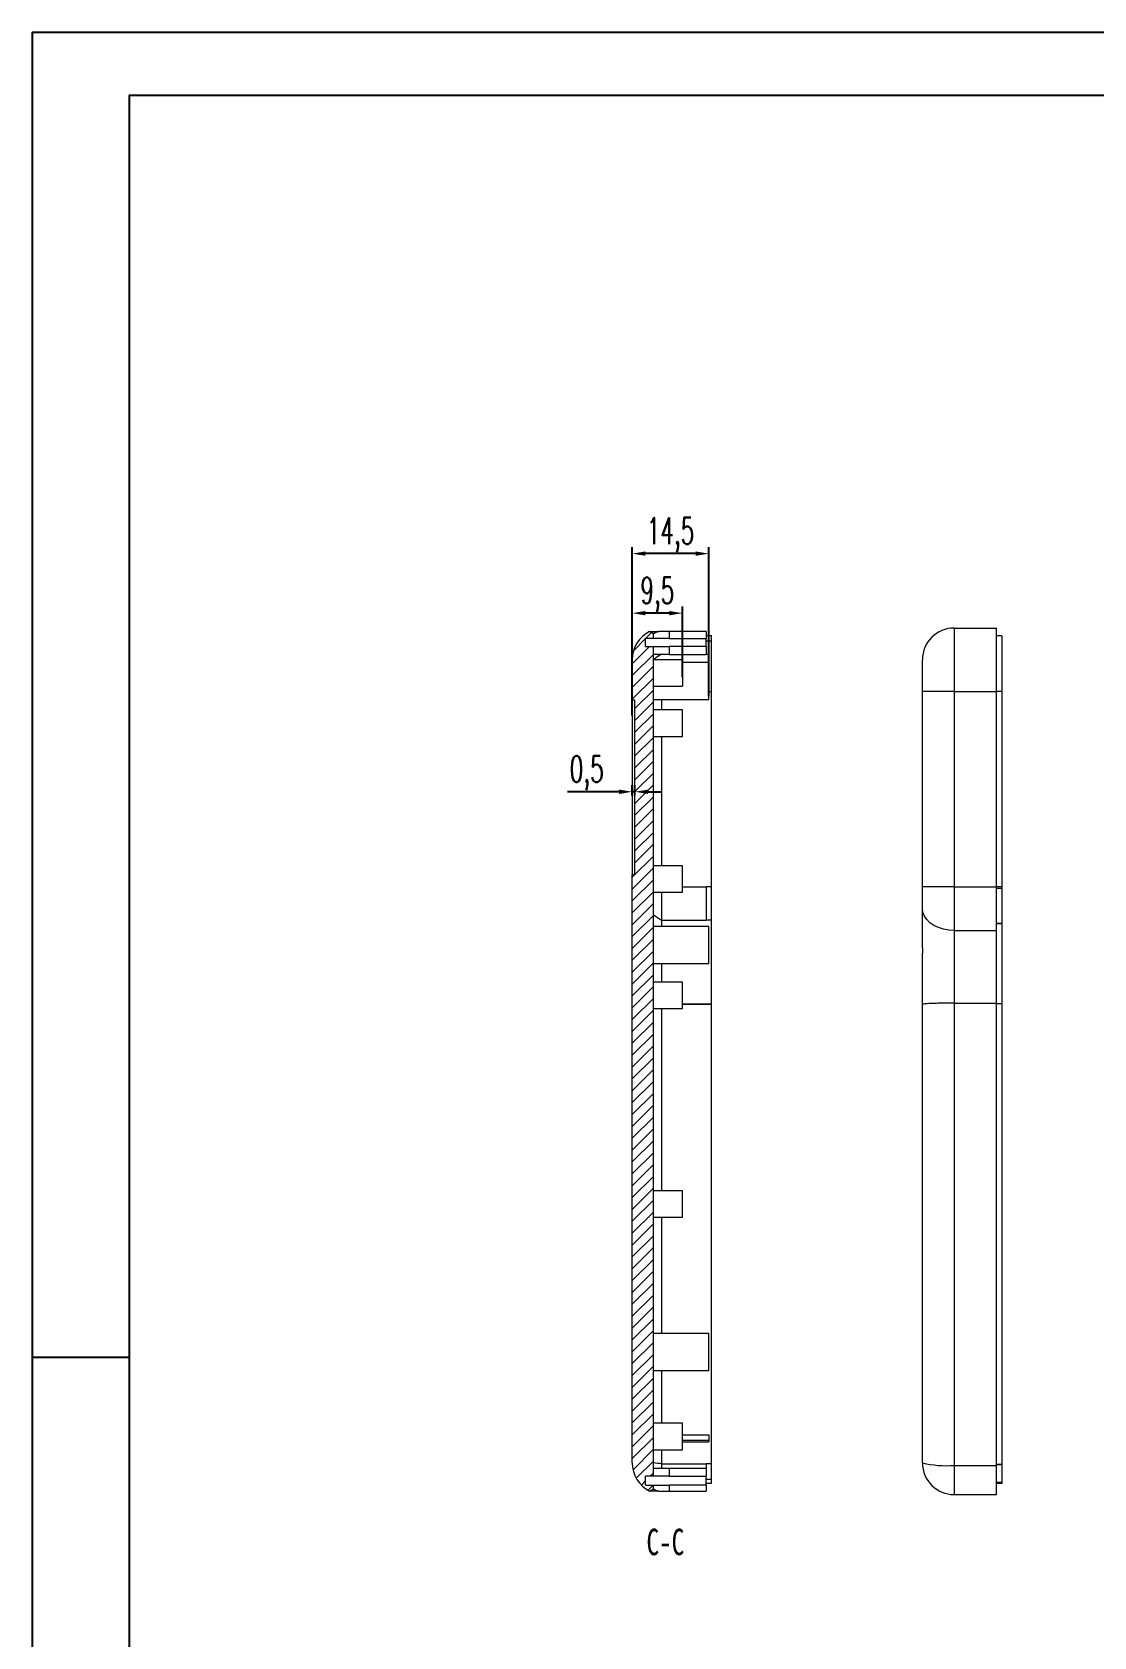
# Model space of a CAD drawing. Header units: inches. Extents: x 1209 to 3085, y 1126 to 1627.
# Drawn here: x 1975.6 to 2176.6, y 1323.6 to 1627.3 of the extents above; entities that cross this region are included whole.
import ezdxf

# ---------------------------------------------------------------- set-up
doc = ezdxf.new("R2010")
doc.units = ezdxf.units.IN
doc.header["$LTSCALE"] = 15
doc.styles.add('SLDTEXTSTYLE2', font='TXT', dxfattribs={"width": 0.6, "bigfont": 'bigfont'})
doc.styles.add('SLDTEXTSTYLE6', font='TXT', dxfattribs={"width": 0.7})
doc.dimstyles.new('5', dxfattribs={"dimtxt": 5, "dimasz": 2.5, "dimexe": 1.25, "dimexo": 0.625, "dimtad": 1, "dimtxsty": 'SLDTEXTSTYLE2', "dimcen": 2.5, "dimclrd": 256, "dimclre": 256, "dimclrt": 256, "dimadec": 0, "dimazin": 0, "dimtfac": 1, "dimtmove": 0, "dimatfit": 3, "dimfxl": 1, "dimarcsym": 0})

# ---------------------------------------------------------------- blocks, each defined once
blk = doc.blocks.new('*D98')
at = {"lineweight": -2, "transparency": 16777216}
for p, q in [((2089.24, 1502.45), (2089.24, 1518.59)), ((2098.74, 1505.25), (2098.74, 1518.59)), ((2096.24, 1517.34), (2091.74, 1517.34))]:
    blk.add_line(p, q, dxfattribs=at)
at = {"transparency": 16777216}
for points in [[(2091.74, 1517.75), (2091.74, 1516.92), (2089.24, 1517.34)], [(2096.24, 1517.75), (2096.24, 1516.92), (2098.74, 1517.34)]]:
    blk.add_solid(points, dxfattribs=at)
at = {"layer": 'Defpoints', "color": 0, "transparency": 16777216}
for p in [(2089.24, 1517.34), (2098.74, 1504.63), (2089.24, 1501.83)]:
    blk.add_point(p, dxfattribs=at)
at = {"transparency": 16777216, "insert": (2093.99, 1520.88), "char_height": 5, "attachment_point": 5, "style": 'SLDTEXTSTYLE2'}
blk.add_mtext('9,5', dxfattribs=at)
blk = doc.blocks.new('*D99')
at = {"lineweight": -2, "transparency": 16777216}
for p, q in [((2089.24, 1498), (2089.24, 1529.85)), ((2101.24, 1528.6), (2091.74, 1528.6)), ((2103.74, 1501.65), (2103.74, 1529.85))]:
    blk.add_line(p, q, dxfattribs=at)
at = {"transparency": 16777216}
for points in [[(2091.74, 1529.02), (2091.74, 1528.19), (2089.24, 1528.6)], [(2101.24, 1529.02), (2101.24, 1528.19), (2103.74, 1528.6)]]:
    blk.add_solid(points, dxfattribs=at)
at = {"layer": 'Defpoints', "color": 0, "transparency": 16777216}
for p in [(2089.24, 1528.6), (2103.74, 1501.03), (2089.24, 1497.38)]:
    blk.add_point(p, dxfattribs=at)
at = {"transparency": 16777216, "insert": (2096.49, 1532.15), "char_height": 5, "attachment_point": 5, "style": 'SLDTEXTSTYLE2'}
blk.add_mtext('14,5', dxfattribs=at)
blk = doc.blocks.new('*D100')
at = {"lineweight": -2, "transparency": 16777216}
for p, q in [((2086.74, 1483.54), (2076.99, 1483.54)), ((2089.24, 1482.83), (2089.24, 1484.79)), ((2089.74, 1483.54), (2089.24, 1483.54)), ((2089.74, 1482.83), (2089.74, 1484.79)), ((2092.24, 1483.54), (2094.74, 1483.54))]:
    blk.add_line(p, q, dxfattribs=at)
at = {"transparency": 16777216}
for points in [[(2086.74, 1483.95), (2086.74, 1483.12), (2089.24, 1483.54)], [(2092.24, 1483.95), (2092.24, 1483.12), (2089.74, 1483.54)]]:
    blk.add_solid(points, dxfattribs=at)
at = {"layer": 'Defpoints', "color": 0, "transparency": 16777216}
for p in [(2089.24, 1483.54), (2089.24, 1482.21), (2089.74, 1482.21)]:
    blk.add_point(p, dxfattribs=at)
at = {"transparency": 16777216, "insert": (2080.62, 1487.08), "char_height": 5, "attachment_point": 5, "style": 'SLDTEXTSTYLE2'}
blk.add_mtext('0,5', dxfattribs=at)

msp = doc.modelspace()

# ---------------------------------------------------------------- hatches: boundary and pattern name
at = {"linetype": 'Continuous', "lineweight": 0}
h = msp.add_hatch(dxfattribs=at)
h.set_pattern_fill('ANSI31', color=4, scale=0.5, style=0)
edge = h.paths.add_edge_path(flags=0)
edge.add_line((2091.745, 1354.026), (2093.245, 1354.026))
edge.add_line((2093.245, 1354.026), (2093.245, 1511.026))
edge.add_line((2093.245, 1511.026), (2091.745, 1511.026))
edge.add_line((2091.745, 1511.026), (2091.745, 1512.526))
edge.add_line((2091.745, 1512.526), (2093.245, 1512.526))
edge.add_line((2093.245, 1512.526), (2093.245, 1513.425))
edge.add_line((2093.245, 1513.425), (2092.517, 1513.871))
edge.add_arc((2095.245, 1508.526), 6, 117.03569, 180)
edge.add_line((2089.245, 1508.526), (2089.245, 1500.871))
edge.add_line((2089.245, 1500.871), (2089.745, 1500.871))
edge.add_line((2089.745, 1500.871), (2089.745, 1467.871))
edge.add_line((2089.745, 1467.871), (2089.245, 1467.871))
edge.add_line((2089.245, 1467.871), (2089.245, 1356.526))
edge.add_arc((2095.245, 1356.526), 6, 180, 242.96431)
edge.add_line((2092.517, 1351.182), (2093.245, 1351.627))
edge.add_line((2093.245, 1351.627), (2093.245, 1352.326))
edge.add_line((2093.245, 1352.326), (2091.745, 1352.326))
edge.add_line((2091.745, 1352.326), (2091.745, 1354.026))

# ---------------------------------------------------------------- linework, layer by layer
for p, q in [((1975.607, 1627.302), (2685.077, 1627.302)), ((1975.607, 1627.302), (1975.607, 1125.657)), ((1993.965, 1615.358), (2673.133, 1615.358)), ((1993.965, 1615.358), (1993.965, 1137.601)), ((1993.965, 1376.479), (1975.607, 1376.479)), ((1975.607, 1357.9), (1975.607, 1125.657))]:
    msp.add_line(p, q)
at = {"color": 7, "linetype": 'Continuous', "lineweight": 15}
for p, q in [((2091.745, 1511.026), (2091.745, 1512.526)), ((2093.245, 1512.526), (2091.745, 1512.526)), ((2093.245, 1513.425), (2092.517, 1513.871)), ((2093.245, 1512.526), (2093.245, 1513.425)), ((2096.245, 1512.526), (2093.245, 1512.526)), ((2096.245, 1513.871), (2094.279, 1513.871)), ((2096.245, 1513.871), (2096.245, 1512.526)), ((2103.245, 1513.871), (2096.245, 1513.871)), ((2096.245, 1512.526), (2103.245, 1512.526)), ((2103.245, 1513.871), (2103.245, 1512.526)), ((2104.245, 1513.026), (2103.245, 1513.026)), ((2103.245, 1511.026), (2103.245, 1512.526)), ((2104.245, 1512.026), (2104.245, 1513.026)), ((2150.185, 1514.526), (2150.185, 1502.526)), ((2150.185, 1514.526), (2158.185, 1514.526)), ((2158.185, 1502.526), (2158.185, 1514.526)), ((2159.185, 1513.026), (2158.185, 1513.026)), ((2159.185, 1513.026), (2159.185, 1502.526)), ((2091.745, 1511.026), (2093.245, 1511.026)), ((2093.245, 1354.026), (2093.245, 1511.026)), ((2093.245, 1511.026), (2096.245, 1511.026)), ((2096.245, 1509.526), (2093.245, 1509.526)), ((2096.245, 1511.026), (2096.245, 1509.526)), ((2103.245, 1511.026), (2096.245, 1511.026)), ((2096.245, 1509.526), (2103.245, 1509.526)), ((2104.245, 1512.026), (2103.245, 1512.026)), ((2103.245, 1511.026), (2103.245, 1509.526)), ((2103.245, 1509.588), (2103.745, 1509.588)), ((2103.745, 1508.026), (2103.745, 1509.588)), ((2104.245, 1502.526), (2104.245, 1512.026)), ((2089.245, 1500.871), (2089.245, 1508.526)), ((2098.745, 1508.526), (2093.245, 1508.526)), ((2098.745, 1508.526), (2098.745, 1503.526)), ((2103.745, 1508.026), (2098.745, 1508.026)), ((2103.745, 1501.026), (2103.745, 1508.026)), ((2144.185, 1502.526), (2144.185, 1508.526)), ((2093.245, 1503.526), (2098.745, 1503.526)), ((2089.745, 1500.871), (2089.245, 1500.871)), ((2089.245, 1500.871), (2089.245, 1467.871)), ((2089.745, 1467.871), (2089.745, 1500.871)), ((2093.245, 1501.026), (2103.745, 1501.026)), ((2094.745, 1501.026), (2094.745, 1499.026)), ((2104.245, 1465.526), (2104.245, 1502.526)), ((2144.185, 1465.526), (2144.185, 1502.526)), ((2150.185, 1502.526), (2144.185, 1502.526)), ((2150.185, 1502.526), (2150.185, 1465.526)), ((2150.185, 1502.526), (2158.185, 1502.526)), ((2158.185, 1465.526), (2158.185, 1502.526)), ((2159.185, 1502.526), (2158.185, 1502.526)), ((2159.185, 1502.526), (2159.185, 1465.526)), ((2098.745, 1499.026), (2093.245, 1499.026)), ((2098.745, 1496.526), (2098.745, 1499.026)), ((2098.745, 1494.026), (2098.745, 1496.526)), ((2093.245, 1494.026), (2098.745, 1494.026)), ((2094.745, 1494.026), (2094.745, 1469.527)), ((2089.245, 1467.871), (2089.745, 1467.871)), ((2089.245, 1356.526), (2089.245, 1467.871)), ((2098.745, 1469.527), (2093.245, 1469.527)), ((2098.745, 1467.027), (2098.745, 1469.527)), ((2098.745, 1464.527), (2098.745, 1467.027)), ((2093.245, 1464.527), (2098.745, 1464.527)), ((2098.745, 1465.526), (2103.245, 1465.526)), ((2104.245, 1465.526), (2103.245, 1465.526)), ((2150.185, 1465.526), (2144.185, 1465.526)), ((2144.185, 1461.404), (2144.185, 1465.526)), ((2150.185, 1465.526), (2150.185, 1457.281)), ((2150.185, 1465.526), (2158.185, 1465.526)), ((2158.185, 1457.281), (2158.185, 1465.526)), ((2159.185, 1465.526), (2158.185, 1465.526)), ((2159.185, 1465.213), (2158.185, 1465.213)), ((2159.185, 1465.526), (2159.185, 1465.213)), ((2144.185, 1454.008), (2144.185, 1461.404)), ((2103.745, 1458.026), (2093.245, 1458.026)), ((2094.745, 1459.242), (2103.245, 1459.242)), ((2094.745, 1459.24), (2094.745, 1458.026)), ((2104.245, 1459.242), (2103.245, 1459.242)), ((2103.745, 1451.026), (2103.745, 1458.026)), ((2104.245, 1443.431), (2104.245, 1459.242)), ((2159.185, 1458.578), (2158.185, 1458.578)), ((2159.185, 1458.573), (2158.185, 1458.573)), ((2159.185, 1458.578), (2159.185, 1458.573)), ((2159.185, 1458.573), (2159.185, 1443.435)), ((2150.185, 1457.281), (2158.185, 1457.281)), ((2150.185, 1457.281), (2150.185, 1443.539)), ((2158.185, 1443.539), (2158.185, 1457.281)), ((2144.185, 1443.282), (2144.185, 1452.982)), ((2093.245, 1451.026), (2103.745, 1451.026)), ((2094.745, 1451.026), (2094.745, 1447.526)), ((2098.745, 1447.526), (2093.245, 1447.526)), ((2098.745, 1445.026), (2098.745, 1447.526)), ((2098.745, 1442.526), (2098.745, 1445.026)), ((2098.745, 1443.431), (2104.245, 1443.431)), ((2098.745, 1443.355), (2104.245, 1443.355)), ((2104.245, 1443.355), (2104.245, 1443.431)), ((2150.185, 1443.539), (2158.185, 1443.539)), ((2159.185, 1443.435), (2158.185, 1443.435)), ((2093.245, 1442.526), (2098.745, 1442.526)), ((2098.745, 1408.026), (2093.245, 1408.026)), ((2098.745, 1405.526), (2098.745, 1408.026)), ((2098.745, 1403.026), (2098.745, 1405.526)), ((2093.245, 1403.026), (2098.745, 1403.026)), ((2103.745, 1381.026), (2093.245, 1381.026)), ((2103.745, 1377.526), (2103.745, 1381.026)), ((2103.745, 1374.026), (2103.745, 1377.526)), ((2093.245, 1374.026), (2103.745, 1374.026)), ((2098.745, 1364.026), (2093.245, 1364.026)), ((2098.745, 1359.026), (2098.745, 1364.026)), ((2098.745, 1361.837), (2103.745, 1361.837)), ((2098.745, 1360.84), (2103.745, 1360.84)), ((2103.745, 1361.837), (2103.745, 1360.84)), ((2103.745, 1360.84), (2103.745, 1360.543)), ((2093.245, 1359.026), (2098.745, 1359.026)), ((2094.745, 1359.026), (2094.745, 1356.328)), ((2098.745, 1360.543), (2103.745, 1360.543)), ((2093.245, 1355.526), (2096.245, 1355.526)), ((2094.745, 1356.328), (2094.745, 1355.526)), ((2094.745, 1356.328), (2103.245, 1356.328)), ((2096.245, 1355.526), (2096.245, 1354.026)), ((2096.245, 1355.526), (2103.245, 1355.526)), ((2104.245, 1356.328), (2103.245, 1356.328)), ((2103.245, 1355.526), (2103.245, 1354.026)), ((2150.185, 1356.051), (2158.185, 1356.051)), ((2150.185, 1356.051), (2150.185, 1350.526)), ((2159.185, 1356.249), (2158.185, 1356.249)), ((2159.185, 1356.154), (2158.185, 1356.154)), ((2158.185, 1350.526), (2158.185, 1356.051)), ((2159.185, 1356.249), (2159.185, 1356.154)), ((2093.245, 1354.026), (2091.745, 1354.026)), ((2091.745, 1352.326), (2091.745, 1354.026)), ((2091.745, 1352.326), (2093.245, 1352.326)), ((2092.517, 1351.182), (2093.245, 1351.627)), ((2096.245, 1354.026), (2093.245, 1354.026)), ((2093.245, 1351.627), (2093.245, 1352.326)), ((2093.245, 1352.326), (2096.245, 1352.326)), ((2096.245, 1354.026), (2103.245, 1354.026)), ((2096.245, 1352.326), (2096.245, 1351.182)), ((2103.245, 1352.326), (2096.245, 1352.326)), ((2103.245, 1352.326), (2103.245, 1354.026)), ((2104.245, 1353.419), (2103.245, 1353.419)), ((2104.245, 1352.602), (2103.245, 1352.602)), ((2103.245, 1352.326), (2103.245, 1351.182)), ((2104.245, 1352.602), (2104.245, 1353.419)), ((2158.185, 1352.863), (2159.185, 1352.863)), ((2159.185, 1352.602), (2158.185, 1352.602)), ((2159.185, 1352.863), (2159.185, 1352.602)), ((2094.279, 1351.182), (2096.245, 1351.182)), ((2096.245, 1351.182), (2103.245, 1351.182)), ((2150.185, 1350.526), (2158.185, 1350.526))]:
    msp.add_line(p, q, dxfattribs=at)
at = {"color": 4, "linetype": 'Continuous', "lineweight": 0}
msp.add_line((2094.655, 1509.526), (2093.245, 1508.552), dxfattribs=at)
at = {"color": 8, "linetype": 'Continuous', "lineweight": 15}
for p, q in [((2103.745, 1502.526), (2104.245, 1502.526)), ((2103.245, 1356.328), (2103.245, 1355.597)), ((2158.185, 1356.328), (2158.185, 1356.204))]:
    msp.add_line(p, q, dxfattribs=at)
at = {"color": 7, "linetype": 'Continuous', "lineweight": 15, "flags": 128}
msp.add_lwpolyline([(2150.185, 1457.281), (2149.144, 1457.344), (2148.133, 1457.53), (2147.185, 1457.833), (2146.329, 1458.246), (2145.589, 1458.754), (2144.989, 1459.342), (2144.547, 1459.994), (2144.277, 1460.688), (2144.185, 1461.404)], dxfattribs=at)
at = {"color": 7, "linetype": 'Continuous', "lineweight": 15}
for centre, radius, start, end in [((2095.245, 1508.526), 6, 117.03569, 180), ((2150.185, 1508.526), 6, 90, 180), ((2095.245, 1356.526), 6, 180, 242.96431), ((2148.756, 1376.108), 20.109, 256.86198, 274.07622), ((2150.185, 1356.526), 6, 180, 270)]:
    msp.add_arc(centre, radius, start, end, dxfattribs=at)
for points, knots in [([(2092.519, 1513.871), (2092.524, 1513.871), (2092.544, 1513.871), (2092.607, 1513.871), (2092.651, 1513.871), (2092.81, 1513.871), (2092.952, 1513.871), (2093.279, 1513.871), (2093.463, 1513.871), (2093.854, 1513.871), (2094.06, 1513.871), (2094.275, 1513.871)], [0, 0, 0, 0, 0.125, 0.125, 0.25, 0.25, 0.5, 0.5, 0.75, 0.75, 1, 1, 1, 1]), ([(2094.277, 1513.87), (2094.243, 1513.86), (2094.17, 1513.839), (2094.061, 1513.803), (2093.949, 1513.764), (2093.761, 1513.692), (2093.563, 1513.603), (2093.409, 1513.519), (2093.325, 1513.472), (2093.278, 1513.443), (2093.25, 1513.426), (2093.246, 1513.426), (2093.245, 1513.425)], [0, 0, 0, 0, 0.054745, 0.1152485, 0.1815126, 0.2535388, 0.4710103, 0.6274433, 0.7280501, 0.8235524, 0.9141314, 1, 1, 1, 1]), ([(2094.745, 1464.527), (2094.745, 1464.274), (2094.745, 1463.445), (2094.745, 1462.131), (2094.745, 1460.6), (2094.745, 1459.695), (2094.745, 1459.242)], [0, 0, 0, 0, 0.12880106, 0.42107506, 0.71022791, 1, 1, 1, 1]), ([(2159.185, 1465.213), (2159.185, 1465.073), (2159.185, 1464.793), (2159.185, 1464.378), (2159.185, 1463.969), (2159.185, 1463.567), (2159.185, 1463.17), (2159.185, 1462.78), (2159.185, 1462.395), (2159.185, 1462.017), (2159.185, 1461.545), (2159.185, 1460.987), (2159.185, 1460.352), (2159.185, 1459.738), (2159.185, 1459.144), (2159.185, 1458.767), (2159.185, 1458.578)], [0, 0, 0, 0, 0.05717655, 0.11399752, 0.17049406, 0.22669788, 0.28264116, 0.33835656, 0.39387712, 0.44923624, 0.50446762, 0.60375479, 0.70274844, 0.80165158, 0.90066781, 1, 1, 1, 1]), ([(2144.185, 1454.008), (2144.185, 1453.962), (2144.186, 1453.871), (2144.186, 1453.737), (2144.186, 1453.604), (2144.186, 1453.43), (2144.186, 1453.218), (2144.186, 1453.061), (2144.185, 1452.982)], [0, 0, 0, 0, 0.1249274, 0.2494209, 0.3739091, 0.4988218, 0.7494009, 1, 1, 1, 1]), ([(2104.245, 1356.328), (2104.245, 1363.578), (2104.245, 1370.823), (2104.245, 1381.693), (2104.245, 1385.317), (2104.245, 1392.567), (2104.245, 1396.194), (2104.245, 1407.079), (2104.245, 1414.335), (2104.245, 1428.846), (2104.245, 1436.097), (2104.245, 1443.355)], [0, 0, 0, 0, 0.25, 0.25, 0.375, 0.375, 0.5, 0.5, 0.75, 0.75, 1, 1, 1, 1]), ([(2150.185, 1443.539), (2149.853, 1443.538), (2149.179, 1443.537), (2148.2, 1443.527), (2147.269, 1443.51), (2146.429, 1443.487), (2145.688, 1443.457), (2145.081, 1443.423), (2144.613, 1443.384), (2144.279, 1443.338), (2144.187, 1443.303), (2144.186, 1443.283), (2144.185, 1443.282)], [0, 0, 0, 0, 0.1057649, 0.2145955, 0.3203612, 0.4291873, 0.5349954, 0.6438648, 0.7497484, 0.8587044, 0.9938028, 1, 1, 1, 1]), ([(2144.185, 1356.526), (2144.185, 1360.252), (2144.185, 1367.703), (2144.185, 1378.892), (2144.185, 1390.099), (2144.185, 1401.316), (2144.185, 1412.53), (2144.185, 1426.521), (2144.185, 1436.765), (2144.185, 1443.282)], [0, 0, 0, 0, 0.1290006, 0.2580214, 0.3870328, 0.5161743, 0.6451909, 0.7743063, 1, 1, 1, 1]), ([(2150.185, 1443.539), (2150.185, 1437.07), (2150.185, 1426.822), (2150.185, 1412.774), (2150.185, 1401.393), (2150.185, 1389.991), (2150.185, 1378.624), (2150.185, 1367.312), (2150.185, 1359.804), (2150.185, 1356.051)], [0, 0, 0, 0, 0.2221877, 0.351961, 0.4817235, 0.6119624, 0.7422129, 0.8711037, 1, 1, 1, 1]), ([(2158.185, 1356.051), (2158.185, 1360.133), (2158.185, 1368.292), (2158.185, 1380.54), (2158.185, 1392.793), (2158.185, 1405.244), (2158.185, 1417.885), (2158.185, 1430.713), (2158.185, 1439.263), (2158.185, 1443.539)], [0, 0, 0, 0, 0.1401684, 0.2801852, 0.4200297, 0.5598069, 0.7063656, 0.8531182, 1, 1, 1, 1]), ([(2159.185, 1443.435), (2159.185, 1441.621), (2159.185, 1437.992), (2159.185, 1430.733), (2159.185, 1421.656), (2159.185, 1412.524), (2159.185, 1405.247), (2159.185, 1399.815), (2159.185, 1394.4), (2159.185, 1387.126), (2159.185, 1379.907), (2159.185, 1372.647), (2159.185, 1367.356), (2159.185, 1361.84), (2159.185, 1358.214), (2159.185, 1356.249)], [0, 0, 0, 0, 0.0625325, 0.1250644, 0.2501286, 0.3751764, 0.4392089, 0.5002258, 0.5618159, 0.6252249, 0.75013, 0.8099757, 0.8750474, 0.932296, 1, 1, 1, 1]), ([(2094.745, 1442.526), (2094.745, 1438.906), (2094.745, 1431.391), (2094.745, 1419.977), (2094.745, 1412.096), (2094.745, 1408.11), (2094.745, 1408.026)], [0, 0, 0, 0, 0.3151889, 0.6541296, 0.9927272, 1, 1, 1, 1]), ([(2094.745, 1403.026), (2094.745, 1400.879), (2094.745, 1394.836), (2094.745, 1387.498), (2094.745, 1382.317), (2094.745, 1381.026)], [0, 0, 0, 0, 0.2927727, 0.8238566, 1, 1, 1, 1]), ([(2094.745, 1374.026), (2094.745, 1373.757), (2094.745, 1370.42), (2094.745, 1367.089), (2094.745, 1364.026)], [0, 0, 0, 0, 0.0806807, 1, 1, 1, 1]), ([(2159.185, 1356.154), (2159.185, 1356.04), (2159.185, 1355.817), (2159.185, 1355.491), (2159.185, 1355.179), (2159.185, 1354.882), (2159.185, 1354.6), (2159.185, 1354.333), (2159.185, 1354.04), (2159.185, 1353.729), (2159.185, 1353.408), (2159.185, 1353.117), (2159.185, 1352.947), (2159.185, 1352.863)], [0, 0, 0, 0, 0.09389633, 0.18437271, 0.2715411, 0.35552675, 0.43646965, 0.51452617, 0.58987065, 0.69839032, 0.80235303, 0.90258319, 1, 1, 1, 1]), ([(2093.245, 1351.627), (2093.245, 1351.627), (2093.247, 1351.627), (2093.259, 1351.62), (2093.279, 1351.608), (2093.308, 1351.591), (2093.348, 1351.568), (2093.42, 1351.528), (2093.563, 1351.449), (2093.771, 1351.356), (2093.983, 1351.275), (2094.13, 1351.226), (2094.231, 1351.196), (2094.277, 1351.182)], [0, 0, 0, 0, 0.05672, 0.1155083, 0.176433, 0.2395554, 0.3049305, 0.372608, 0.5290026, 0.7465134, 0.8412402, 0.9257345, 1, 1, 1, 1]), ([(2094.275, 1351.182), (2094.06, 1351.182), (2093.853, 1351.182), (2093.462, 1351.182), (2093.28, 1351.182), (2093.037, 1351.182), (2092.962, 1351.182), (2092.823, 1351.182), (2092.759, 1351.182), (2092.599, 1351.182), (2092.53, 1351.182), (2092.519, 1351.182)], [0, 0, 0, 0, 0.25, 0.25, 0.5, 0.5, 0.625, 0.625, 0.75, 0.75, 1, 1, 1, 1])]:
    msp.add_open_spline(points, degree=3, knots=knots, dxfattribs=at)
for points in [[(2103.245, 1465.526), (2103.245, 1463.105), (2103.245, 1461.01), (2103.245, 1459.242)], [(2104.245, 1459.242), (2104.245, 1461.01), (2104.245, 1463.105), (2104.245, 1465.526)], [(2093.245, 1460.262), (2093.745, 1459.915), (2094.245, 1459.569), (2094.745, 1459.224)], [(2094.744, 1356.338), (2094.245, 1356.401), (2093.745, 1356.465), (2093.245, 1356.533)], [(2104.245, 1353.419), (2104.245, 1353.924), (2104.245, 1354.894), (2104.245, 1356.328)]]:
    msp.add_open_spline(points, degree=3, dxfattribs=at)

# ---------------------------------------------------------------- texts
at = {"color": 7, "linetype": 'Continuous', "insert": (2091.93, 1344.078), "char_height": 5, "attachment_point": 1, "style": 'SLDTEXTSTYLE6'}
msp.add_mtext('C-C', dxfattribs=at)

# ---------------------------------------------------------------- dimensions: what is measured, and where the dimension line sits
for base, p1, p2, picture, middle in [((2089.245, 1528.603), (2103.745, 1501.026), (2089.245, 1497.376), '*D99', (2096.495, 1532.145)), ((2089.245, 1517.336), (2098.745, 1504.626), (2089.245, 1501.827), '*D98', (2093.995, 1520.878)), ((2089.245, 1483.535), (2089.745, 1482.207), (2089.245, 1482.207), '*D100', (2080.62, 1487.077))]:
    dim = msp.add_linear_dim(base=base, p1=p1, p2=p2, dimstyle='5')
    dim.commit()
    dim.dimension.update_dxf_attribs({"geometry": picture, "text_midpoint": middle})

doc.saveas('drawing.dxf')
